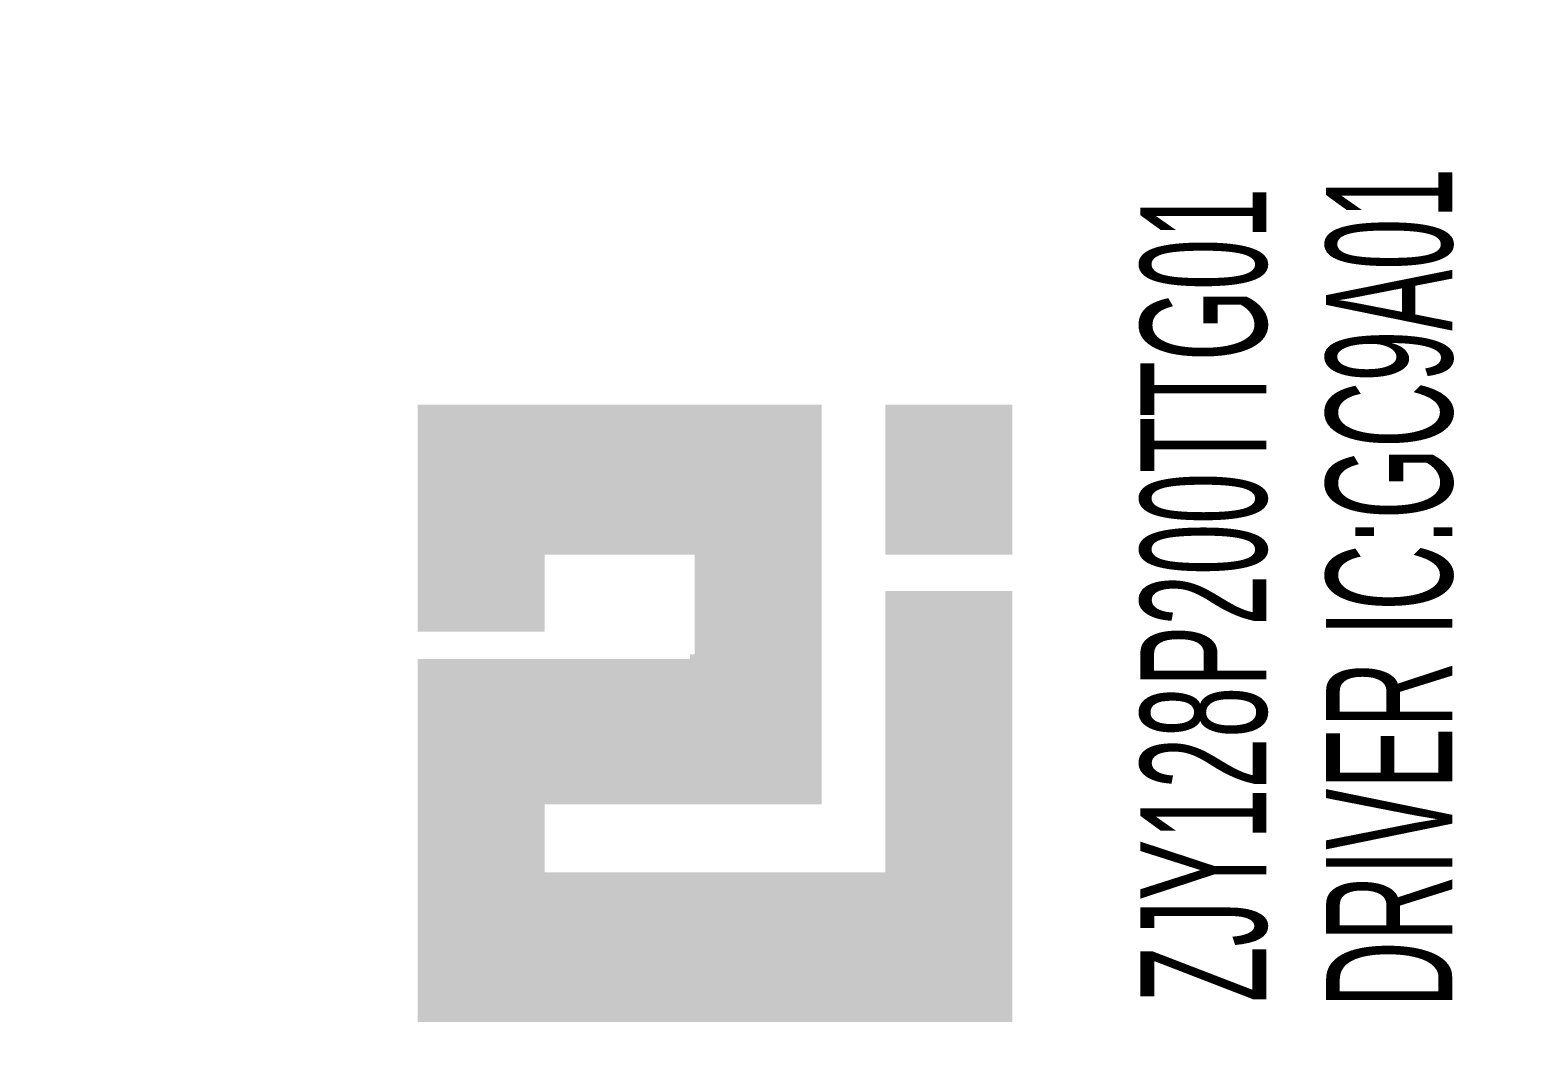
# Model space of a CAD drawing. Header units: millimetres. Extents: x 0 to 240, y 0 to 160.
# Drawn here: x 128.67 to 143.63, y 83.35 to 93.54 of the extents above; entities that cross this region are included whole.
import ezdxf

# ---------------------------------------------------------------- set-up
doc = ezdxf.new("R2010")
doc.units = ezdxf.units.MM
for name, color, linetype in [('BG_SILKSCREEN_TOP', 7, 'Continuous'), ('PG_ASSEMBLY_BOTTOM', 12, 'Continuous'), ('PG_SILKSCREEN_BOTTOM', 2, 'Continuous')]:
    doc.layers.add(name, color=color, linetype=linetype)
doc.styles.get("Standard").update_dxf_attribs({"font": 'arial.ttf'})

msp = doc.modelspace()

# ---------------------------------------------------------------- linework, layer by layer
at = {"layer": 'BG_SILKSCREEN_TOP', "lineweight": 0}
for points in [[(152.296, 95.189, 0.127, 0.127, 1), (118.636, 95.189, 0.127, 0.127, 1), (152.296, 95.189, 0.127, 0.127, 0)], [(132.581, 89.652, 0.229, 0.229, 0), (136.65, 89.652, 0.229, 0.229, 0)], [(137.29, 89.652, 0.229, 0.229, 0), (138.57, 89.652, 0.229, 0.229, 0)], [(132.581, 89.606, 0.229, 0.229, 0), (136.65, 89.606, 0.229, 0.229, 0)], [(132.581, 89.56, 0.229, 0.229, 0), (136.65, 89.56, 0.229, 0.229, 0)], [(132.581, 89.514, 0.229, 0.229, 0), (136.65, 89.514, 0.229, 0.229, 0)], [(137.29, 89.606, 0.229, 0.229, 0), (138.57, 89.606, 0.229, 0.229, 0)], [(137.29, 89.56, 0.229, 0.229, 0), (138.57, 89.56, 0.229, 0.229, 0)], [(137.29, 89.514, 0.229, 0.229, 0), (138.57, 89.514, 0.229, 0.229, 0)], [(132.581, 89.469, 0.229, 0.229, 0), (136.65, 89.469, 0.229, 0.229, 0)], [(132.581, 89.423, 0.229, 0.229, 0), (136.65, 89.423, 0.229, 0.229, 0)], [(132.581, 89.377, 0.229, 0.229, 0), (136.65, 89.377, 0.229, 0.229, 0)], [(132.581, 89.332, 0.229, 0.229, 0), (136.65, 89.332, 0.229, 0.229, 0)], [(137.29, 89.469, 0.229, 0.229, 0), (138.57, 89.469, 0.229, 0.229, 0)], [(137.29, 89.423, 0.229, 0.229, 0), (138.57, 89.423, 0.229, 0.229, 0)], [(137.29, 89.377, 0.229, 0.229, 0), (138.57, 89.377, 0.229, 0.229, 0)], [(137.29, 89.332, 0.229, 0.229, 0), (138.57, 89.332, 0.229, 0.229, 0)], [(132.581, 89.286, 0.229, 0.229, 0), (136.65, 89.286, 0.229, 0.229, 0)], [(132.581, 89.24, 0.229, 0.229, 0), (136.65, 89.24, 0.229, 0.229, 0)], [(132.581, 89.194, 0.229, 0.229, 0), (136.65, 89.194, 0.229, 0.229, 0)], [(137.29, 89.286, 0.229, 0.229, 0), (138.57, 89.286, 0.229, 0.229, 0)], [(137.29, 89.24, 0.229, 0.229, 0), (138.57, 89.24, 0.229, 0.229, 0)], [(137.29, 89.194, 0.229, 0.229, 0), (138.57, 89.194, 0.229, 0.229, 0)], [(132.581, 89.149, 0.229, 0.229, 0), (136.65, 89.149, 0.229, 0.229, 0)], [(132.581, 89.103, 0.229, 0.229, 0), (136.65, 89.103, 0.229, 0.229, 0)], [(132.581, 89.057, 0.229, 0.229, 0), (136.65, 89.057, 0.229, 0.229, 0)], [(137.29, 89.149, 0.229, 0.229, 0), (138.57, 89.149, 0.229, 0.229, 0)], [(137.29, 89.103, 0.229, 0.229, 0), (138.57, 89.103, 0.229, 0.229, 0)], [(137.29, 89.057, 0.229, 0.229, 0), (138.57, 89.057, 0.229, 0.229, 0)], [(132.581, 89.011, 0.229, 0.229, 0), (136.65, 89.011, 0.229, 0.229, 0)], [(132.581, 88.966, 0.229, 0.229, 0), (136.65, 88.966, 0.229, 0.229, 0)], [(132.581, 88.92, 0.229, 0.229, 0), (136.65, 88.92, 0.229, 0.229, 0)], [(132.581, 88.874, 0.229, 0.229, 0), (136.65, 88.874, 0.229, 0.229, 0)], [(137.29, 89.011, 0.229, 0.229, 0), (138.57, 89.011, 0.229, 0.229, 0)], [(137.29, 88.966, 0.229, 0.229, 0), (138.57, 88.966, 0.229, 0.229, 0)], [(137.29, 88.92, 0.229, 0.229, 0), (138.57, 88.92, 0.229, 0.229, 0)], [(137.29, 88.874, 0.229, 0.229, 0), (138.57, 88.874, 0.229, 0.229, 0)], [(132.581, 88.829, 0.229, 0.229, 0), (136.65, 88.829, 0.229, 0.229, 0)], [(132.581, 88.783, 0.229, 0.229, 0), (136.65, 88.783, 0.229, 0.229, 0)], [(132.581, 88.737, 0.229, 0.229, 0), (136.65, 88.737, 0.229, 0.229, 0)], [(137.29, 88.829, 0.229, 0.229, 0), (138.57, 88.829, 0.229, 0.229, 0)], [(137.29, 88.783, 0.229, 0.229, 0), (138.57, 88.783, 0.229, 0.229, 0)], [(137.29, 88.737, 0.229, 0.229, 0), (138.57, 88.737, 0.229, 0.229, 0)], [(132.581, 88.691, 0.229, 0.229, 0), (136.65, 88.691, 0.229, 0.229, 0)], [(132.581, 88.646, 0.229, 0.229, 0), (136.65, 88.646, 0.229, 0.229, 0)], [(132.581, 88.6, 0.229, 0.229, 0), (136.65, 88.6, 0.229, 0.229, 0)], [(137.29, 88.691, 0.229, 0.229, 0), (138.57, 88.691, 0.229, 0.229, 0)], [(137.29, 88.646, 0.229, 0.229, 0), (138.57, 88.646, 0.229, 0.229, 0)], [(137.29, 88.6, 0.229, 0.229, 0), (138.57, 88.6, 0.229, 0.229, 0)], [(132.581, 88.554, 0.229, 0.229, 0), (136.65, 88.554, 0.229, 0.229, 0)], [(132.581, 88.509, 0.229, 0.229, 0), (136.65, 88.509, 0.229, 0.229, 0)], [(132.581, 88.463, 0.229, 0.229, 0), (136.65, 88.463, 0.229, 0.229, 0)], [(137.29, 88.554, 0.229, 0.229, 0), (138.57, 88.554, 0.229, 0.229, 0)], [(137.29, 88.509, 0.229, 0.229, 0), (138.57, 88.509, 0.229, 0.229, 0)], [(137.29, 88.463, 0.229, 0.229, 0), (138.57, 88.463, 0.229, 0.229, 0)], [(132.581, 88.417, 0.229, 0.229, 0), (136.65, 88.417, 0.229, 0.229, 0)], [(132.581, 88.371, 0.229, 0.229, 0), (136.65, 88.371, 0.229, 0.229, 0)], [(132.581, 88.326, 0.229, 0.229, 0), (133.861, 88.326, 0.229, 0.229, 0)], [(132.581, 88.28, 0.229, 0.229, 0), (133.861, 88.28, 0.229, 0.229, 0)], [(135.37, 88.326, 0.229, 0.229, 0), (136.65, 88.326, 0.229, 0.229, 0)], [(135.37, 88.28, 0.229, 0.229, 0), (136.65, 88.28, 0.229, 0.229, 0)], [(137.29, 88.417, 0.229, 0.229, 0), (138.57, 88.417, 0.229, 0.229, 0)], [(137.29, 88.371, 0.229, 0.229, 0), (138.57, 88.371, 0.229, 0.229, 0)], [(132.581, 88.234, 0.229, 0.229, 0), (133.861, 88.234, 0.229, 0.229, 0)], [(132.581, 88.189, 0.229, 0.229, 0), (133.861, 88.189, 0.229, 0.229, 0)], [(132.581, 88.143, 0.229, 0.229, 0), (133.861, 88.143, 0.229, 0.229, 0)], [(135.37, 88.234, 0.229, 0.229, 0), (136.65, 88.234, 0.229, 0.229, 0)], [(135.37, 88.189, 0.229, 0.229, 0), (136.65, 88.189, 0.229, 0.229, 0)], [(135.37, 88.143, 0.229, 0.229, 0), (136.65, 88.143, 0.229, 0.229, 0)], [(132.581, 88.097, 0.229, 0.229, 0), (133.861, 88.097, 0.229, 0.229, 0)], [(132.581, 88.051, 0.229, 0.229, 0), (133.861, 88.051, 0.229, 0.229, 0)], [(132.581, 88.006, 0.229, 0.229, 0), (133.861, 88.006, 0.229, 0.229, 0)], [(135.37, 88.097, 0.229, 0.229, 0), (136.65, 88.097, 0.229, 0.229, 0)], [(135.37, 88.051, 0.229, 0.229, 0), (136.65, 88.051, 0.229, 0.229, 0)], [(135.37, 88.006, 0.229, 0.229, 0), (136.65, 88.006, 0.229, 0.229, 0)], [(132.581, 87.96, 0.229, 0.229, 0), (133.861, 87.96, 0.229, 0.229, 0)], [(132.581, 87.914, 0.229, 0.229, 0), (133.861, 87.914, 0.229, 0.229, 0)], [(132.581, 87.868, 0.229, 0.229, 0), (133.861, 87.868, 0.229, 0.229, 0)], [(135.37, 87.96, 0.229, 0.229, 0), (136.65, 87.96, 0.229, 0.229, 0)], [(135.37, 87.914, 0.229, 0.229, 0), (136.65, 87.914, 0.229, 0.229, 0)], [(135.37, 87.868, 0.229, 0.229, 0), (136.65, 87.868, 0.229, 0.229, 0)], [(132.581, 87.823, 0.229, 0.229, 0), (133.861, 87.823, 0.229, 0.229, 0)], [(132.581, 87.777, 0.229, 0.229, 0), (133.861, 87.777, 0.229, 0.229, 0)], [(132.581, 87.731, 0.229, 0.229, 0), (133.861, 87.731, 0.229, 0.229, 0)], [(132.581, 87.686, 0.229, 0.229, 0), (133.861, 87.686, 0.229, 0.229, 0)], [(135.37, 87.823, 0.229, 0.229, 0), (136.65, 87.823, 0.229, 0.229, 0)], [(135.37, 87.777, 0.229, 0.229, 0), (136.65, 87.777, 0.229, 0.229, 0)], [(135.37, 87.731, 0.229, 0.229, 0), (136.65, 87.731, 0.229, 0.229, 0)], [(135.37, 87.686, 0.229, 0.229, 0), (136.65, 87.686, 0.229, 0.229, 0)], [(137.29, 87.777, 0.229, 0.229, 0), (138.57, 87.777, 0.229, 0.229, 0)], [(137.29, 87.731, 0.229, 0.229, 0), (138.57, 87.731, 0.229, 0.229, 0)], [(137.29, 87.686, 0.229, 0.229, 0), (138.57, 87.686, 0.229, 0.229, 0)], [(132.581, 87.64, 0.229, 0.229, 0), (133.861, 87.64, 0.229, 0.229, 0)], [(132.581, 87.594, 0.229, 0.229, 0), (133.861, 87.594, 0.229, 0.229, 0)], [(135.37, 87.64, 0.229, 0.229, 0), (136.65, 87.64, 0.229, 0.229, 0)], [(135.37, 87.594, 0.229, 0.229, 0), (136.65, 87.594, 0.229, 0.229, 0)], [(135.37, 87.548, 0.229, 0.229, 0), (136.65, 87.548, 0.229, 0.229, 0)], [(137.29, 87.64, 0.229, 0.229, 0), (138.57, 87.64, 0.229, 0.229, 0)], [(137.29, 87.594, 0.229, 0.229, 0), (138.57, 87.594, 0.229, 0.229, 0)], [(137.29, 87.548, 0.229, 0.229, 0), (138.57, 87.548, 0.229, 0.229, 0)], [(135.37, 87.503, 0.229, 0.229, 0), (136.65, 87.503, 0.229, 0.229, 0)], [(135.37, 87.457, 0.229, 0.229, 0), (136.65, 87.457, 0.229, 0.229, 0)], [(135.37, 87.411, 0.229, 0.229, 0), (136.65, 87.411, 0.229, 0.229, 0)], [(137.29, 87.503, 0.229, 0.229, 0), (138.57, 87.503, 0.229, 0.229, 0)], [(137.29, 87.457, 0.229, 0.229, 0), (138.57, 87.457, 0.229, 0.229, 0)], [(137.29, 87.411, 0.229, 0.229, 0), (138.57, 87.411, 0.229, 0.229, 0)], [(135.37, 87.366, 0.229, 0.229, 0), (136.65, 87.366, 0.229, 0.229, 0)], [(135.37, 87.32, 0.229, 0.229, 0), (136.65, 87.32, 0.229, 0.229, 0)], [(135.37, 87.274, 0.229, 0.229, 0), (136.65, 87.274, 0.229, 0.229, 0)], [(137.29, 87.366, 0.229, 0.229, 0), (138.57, 87.366, 0.229, 0.229, 0)], [(137.29, 87.32, 0.229, 0.229, 0), (138.57, 87.32, 0.229, 0.229, 0)], [(137.29, 87.274, 0.229, 0.229, 0), (138.57, 87.274, 0.229, 0.229, 0)], [(132.581, 87.091, 0.229, 0.229, 0), (136.65, 87.091, 0.229, 0.229, 0)], [(135.324, 87.137, 0.229, 0.229, 0), (136.65, 87.137, 0.229, 0.229, 0)], [(135.37, 87.228, 0.229, 0.229, 0), (136.65, 87.228, 0.229, 0.229, 0)], [(135.37, 87.183, 0.229, 0.229, 0), (136.65, 87.183, 0.229, 0.229, 0)], [(137.29, 87.228, 0.229, 0.229, 0), (138.57, 87.228, 0.229, 0.229, 0)], [(137.29, 87.183, 0.229, 0.229, 0), (138.57, 87.183, 0.229, 0.229, 0)], [(137.29, 87.137, 0.229, 0.229, 0), (138.57, 87.137, 0.229, 0.229, 0)], [(137.29, 87.091, 0.229, 0.229, 0), (138.57, 87.091, 0.229, 0.229, 0)], [(132.581, 87.046, 0.229, 0.229, 0), (136.65, 87.046, 0.229, 0.229, 0)], [(132.581, 87, 0.229, 0.229, 0), (136.65, 87, 0.229, 0.229, 0)], [(132.581, 86.954, 0.229, 0.229, 0), (136.65, 86.954, 0.229, 0.229, 0)], [(137.29, 87.046, 0.229, 0.229, 0), (138.57, 87.046, 0.229, 0.229, 0)], [(137.29, 87, 0.229, 0.229, 0), (138.57, 87, 0.229, 0.229, 0)], [(137.29, 86.954, 0.229, 0.229, 0), (138.57, 86.954, 0.229, 0.229, 0)], [(132.581, 86.908, 0.229, 0.229, 0), (136.65, 86.908, 0.229, 0.229, 0)], [(132.581, 86.863, 0.229, 0.229, 0), (136.65, 86.863, 0.229, 0.229, 0)], [(132.581, 86.817, 0.229, 0.229, 0), (136.65, 86.817, 0.229, 0.229, 0)], [(137.29, 86.908, 0.229, 0.229, 0), (138.57, 86.908, 0.229, 0.229, 0)], [(137.29, 86.863, 0.229, 0.229, 0), (138.57, 86.863, 0.229, 0.229, 0)], [(137.29, 86.817, 0.229, 0.229, 0), (138.57, 86.817, 0.229, 0.229, 0)], [(132.581, 86.771, 0.229, 0.229, 0), (136.65, 86.771, 0.229, 0.229, 0)], [(132.581, 86.725, 0.229, 0.229, 0), (136.65, 86.725, 0.229, 0.229, 0)], [(132.581, 86.68, 0.229, 0.229, 0), (136.65, 86.68, 0.229, 0.229, 0)], [(132.581, 86.634, 0.229, 0.229, 0), (136.65, 86.634, 0.229, 0.229, 0)], [(137.29, 86.771, 0.229, 0.229, 0), (138.57, 86.771, 0.229, 0.229, 0)], [(137.29, 86.725, 0.229, 0.229, 0), (138.57, 86.725, 0.229, 0.229, 0)], [(137.29, 86.68, 0.229, 0.229, 0), (138.57, 86.68, 0.229, 0.229, 0)], [(137.29, 86.634, 0.229, 0.229, 0), (138.57, 86.634, 0.229, 0.229, 0)], [(132.581, 86.588, 0.229, 0.229, 0), (136.65, 86.588, 0.229, 0.229, 0)], [(132.581, 86.543, 0.229, 0.229, 0), (136.65, 86.543, 0.229, 0.229, 0)], [(132.581, 86.497, 0.229, 0.229, 0), (136.65, 86.497, 0.229, 0.229, 0)], [(137.29, 86.588, 0.229, 0.229, 0), (138.57, 86.588, 0.229, 0.229, 0)], [(137.29, 86.543, 0.229, 0.229, 0), (138.57, 86.543, 0.229, 0.229, 0)], [(137.29, 86.497, 0.229, 0.229, 0), (138.57, 86.497, 0.229, 0.229, 0)], [(132.581, 86.451, 0.229, 0.229, 0), (136.65, 86.451, 0.229, 0.229, 0)], [(132.581, 86.405, 0.229, 0.229, 0), (136.65, 86.405, 0.229, 0.229, 0)], [(132.581, 86.36, 0.229, 0.229, 0), (136.65, 86.36, 0.229, 0.229, 0)], [(137.29, 86.451, 0.229, 0.229, 0), (138.57, 86.451, 0.229, 0.229, 0)], [(137.29, 86.405, 0.229, 0.229, 0), (138.57, 86.405, 0.229, 0.229, 0)], [(137.29, 86.36, 0.229, 0.229, 0), (138.57, 86.36, 0.229, 0.229, 0)], [(132.581, 86.314, 0.229, 0.229, 0), (136.65, 86.314, 0.229, 0.229, 0)], [(132.581, 86.268, 0.229, 0.229, 0), (136.65, 86.268, 0.229, 0.229, 0)], [(132.581, 86.223, 0.229, 0.229, 0), (136.65, 86.223, 0.229, 0.229, 0)], [(137.29, 86.314, 0.229, 0.229, 0), (138.57, 86.314, 0.229, 0.229, 0)], [(137.29, 86.268, 0.229, 0.229, 0), (138.57, 86.268, 0.229, 0.229, 0)], [(137.29, 86.223, 0.229, 0.229, 0), (138.57, 86.223, 0.229, 0.229, 0)], [(132.581, 86.177, 0.229, 0.229, 0), (136.65, 86.177, 0.229, 0.229, 0)], [(132.581, 86.131, 0.229, 0.229, 0), (136.65, 86.131, 0.229, 0.229, 0)], [(132.581, 86.085, 0.229, 0.229, 0), (136.65, 86.085, 0.229, 0.229, 0)], [(132.581, 86.04, 0.229, 0.229, 0), (136.65, 86.04, 0.229, 0.229, 0)], [(137.29, 86.177, 0.229, 0.229, 0), (138.57, 86.177, 0.229, 0.229, 0)], [(137.29, 86.131, 0.229, 0.229, 0), (138.57, 86.131, 0.229, 0.229, 0)], [(137.29, 86.085, 0.229, 0.229, 0), (138.57, 86.085, 0.229, 0.229, 0)], [(137.29, 86.04, 0.229, 0.229, 0), (138.57, 86.04, 0.229, 0.229, 0)], [(132.581, 85.994, 0.229, 0.229, 0), (136.65, 85.994, 0.229, 0.229, 0)], [(132.581, 85.948, 0.229, 0.229, 0), (136.65, 85.948, 0.229, 0.229, 0)], [(132.581, 85.903, 0.229, 0.229, 0), (136.65, 85.903, 0.229, 0.229, 0)], [(137.29, 85.994, 0.229, 0.229, 0), (138.57, 85.994, 0.229, 0.229, 0)], [(137.29, 85.948, 0.229, 0.229, 0), (138.57, 85.948, 0.229, 0.229, 0)], [(137.29, 85.903, 0.229, 0.229, 0), (138.57, 85.903, 0.229, 0.229, 0)], [(132.581, 85.857, 0.229, 0.229, 0), (136.65, 85.857, 0.229, 0.229, 0)], [(132.581, 85.811, 0.229, 0.229, 0), (133.861, 85.811, 0.229, 0.229, 0)], [(132.581, 85.765, 0.229, 0.229, 0), (133.861, 85.765, 0.229, 0.229, 0)], [(137.29, 85.857, 0.229, 0.229, 0), (138.57, 85.857, 0.229, 0.229, 0)], [(137.29, 85.811, 0.229, 0.229, 0), (138.57, 85.811, 0.229, 0.229, 0)], [(137.29, 85.765, 0.229, 0.229, 0), (138.57, 85.765, 0.229, 0.229, 0)], [(132.581, 85.72, 0.229, 0.229, 0), (133.861, 85.72, 0.229, 0.229, 0)], [(132.581, 85.674, 0.229, 0.229, 0), (133.861, 85.674, 0.229, 0.229, 0)], [(132.581, 85.628, 0.229, 0.229, 0), (133.861, 85.628, 0.229, 0.229, 0)], [(137.29, 85.72, 0.229, 0.229, 0), (138.57, 85.72, 0.229, 0.229, 0)], [(137.29, 85.674, 0.229, 0.229, 0), (138.57, 85.674, 0.229, 0.229, 0)], [(137.29, 85.628, 0.229, 0.229, 0), (138.57, 85.628, 0.229, 0.229, 0)], [(132.581, 85.582, 0.229, 0.229, 0), (133.861, 85.582, 0.229, 0.229, 0)], [(132.581, 85.537, 0.229, 0.229, 0), (133.861, 85.537, 0.229, 0.229, 0)], [(132.581, 85.491, 0.229, 0.229, 0), (133.861, 85.491, 0.229, 0.229, 0)], [(132.581, 85.445, 0.229, 0.229, 0), (133.861, 85.445, 0.229, 0.229, 0)], [(137.29, 85.582, 0.229, 0.229, 0), (138.57, 85.582, 0.229, 0.229, 0)], [(137.29, 85.537, 0.229, 0.229, 0), (138.57, 85.537, 0.229, 0.229, 0)], [(137.29, 85.491, 0.229, 0.229, 0), (138.57, 85.491, 0.229, 0.229, 0)], [(137.29, 85.445, 0.229, 0.229, 0), (138.57, 85.445, 0.229, 0.229, 0)], [(132.581, 85.4, 0.229, 0.229, 0), (133.861, 85.4, 0.229, 0.229, 0)], [(132.581, 85.354, 0.229, 0.229, 0), (133.861, 85.354, 0.229, 0.229, 0)], [(132.581, 85.308, 0.229, 0.229, 0), (133.861, 85.308, 0.229, 0.229, 0)], [(137.29, 85.4, 0.229, 0.229, 0), (138.57, 85.4, 0.229, 0.229, 0)], [(137.29, 85.354, 0.229, 0.229, 0), (138.57, 85.354, 0.229, 0.229, 0)], [(137.29, 85.308, 0.229, 0.229, 0), (138.57, 85.308, 0.229, 0.229, 0)], [(132.581, 85.262, 0.229, 0.229, 0), (133.861, 85.262, 0.229, 0.229, 0)], [(132.581, 85.217, 0.229, 0.229, 0), (133.861, 85.217, 0.229, 0.229, 0)], [(132.581, 85.171, 0.229, 0.229, 0), (133.861, 85.171, 0.229, 0.229, 0)], [(137.29, 85.262, 0.229, 0.229, 0), (138.57, 85.262, 0.229, 0.229, 0)], [(137.29, 85.217, 0.229, 0.229, 0), (138.57, 85.217, 0.229, 0.229, 0)], [(137.29, 85.171, 0.229, 0.229, 0), (138.57, 85.171, 0.229, 0.229, 0)], [(132.581, 85.125, 0.229, 0.229, 0), (133.861, 85.125, 0.229, 0.229, 0)], [(132.581, 85.08, 0.229, 0.229, 0), (133.861, 85.08, 0.229, 0.229, 0)], [(132.581, 85.034, 0.229, 0.229, 0), (133.861, 85.034, 0.229, 0.229, 0)], [(132.581, 84.988, 0.229, 0.229, 0), (133.861, 84.988, 0.229, 0.229, 0)], [(137.29, 85.125, 0.229, 0.229, 0), (138.57, 85.125, 0.229, 0.229, 0)], [(137.29, 85.08, 0.229, 0.229, 0), (138.57, 85.08, 0.229, 0.229, 0)], [(137.29, 85.034, 0.229, 0.229, 0), (138.57, 85.034, 0.229, 0.229, 0)], [(137.29, 84.988, 0.229, 0.229, 0), (138.57, 84.988, 0.229, 0.229, 0)], [(132.581, 84.942, 0.229, 0.229, 0), (138.57, 84.942, 0.229, 0.229, 0)], [(132.581, 84.897, 0.229, 0.229, 0), (138.57, 84.897, 0.229, 0.229, 0)], [(132.581, 84.851, 0.229, 0.229, 0), (138.57, 84.851, 0.229, 0.229, 0)], [(132.581, 84.805, 0.229, 0.229, 0), (138.57, 84.805, 0.229, 0.229, 0)], [(132.581, 84.76, 0.229, 0.229, 0), (138.57, 84.76, 0.229, 0.229, 0)], [(132.581, 84.714, 0.229, 0.229, 0), (138.57, 84.714, 0.229, 0.229, 0)], [(132.581, 84.668, 0.229, 0.229, 0), (138.57, 84.668, 0.229, 0.229, 0)], [(132.581, 84.622, 0.229, 0.229, 0), (138.57, 84.622, 0.229, 0.229, 0)], [(132.581, 84.577, 0.229, 0.229, 0), (138.57, 84.577, 0.229, 0.229, 0)], [(132.581, 84.531, 0.229, 0.229, 0), (138.57, 84.531, 0.229, 0.229, 0)], [(132.581, 84.485, 0.229, 0.229, 0), (138.57, 84.485, 0.229, 0.229, 0)], [(132.581, 84.439, 0.229, 0.229, 0), (138.57, 84.439, 0.229, 0.229, 0)], [(132.581, 84.394, 0.229, 0.229, 0), (138.57, 84.394, 0.229, 0.229, 0)], [(132.581, 84.348, 0.229, 0.229, 0), (138.57, 84.348, 0.229, 0.229, 0)], [(132.581, 84.302, 0.229, 0.229, 0), (138.57, 84.302, 0.229, 0.229, 0)], [(132.581, 84.257, 0.229, 0.229, 0), (138.57, 84.257, 0.229, 0.229, 0)], [(132.581, 84.211, 0.229, 0.229, 0), (138.57, 84.211, 0.229, 0.229, 0)], [(132.581, 84.165, 0.229, 0.229, 0), (138.57, 84.165, 0.229, 0.229, 0)], [(132.581, 84.119, 0.229, 0.229, 0), (138.57, 84.119, 0.229, 0.229, 0)], [(132.581, 84.074, 0.229, 0.229, 0), (138.57, 84.074, 0.229, 0.229, 0)], [(132.581, 84.028, 0.229, 0.229, 0), (138.57, 84.028, 0.229, 0.229, 0)], [(132.581, 83.982, 0.229, 0.229, 0), (138.57, 83.982, 0.229, 0.229, 0)], [(132.581, 83.937, 0.229, 0.229, 0), (138.57, 83.937, 0.229, 0.229, 0)], [(132.581, 83.891, 0.229, 0.229, 0), (138.57, 83.891, 0.229, 0.229, 0)], [(132.581, 83.845, 0.229, 0.229, 0), (138.57, 83.845, 0.229, 0.229, 0)], [(132.581, 83.799, 0.229, 0.229, 0), (138.57, 83.799, 0.229, 0.229, 0)], [(132.581, 83.754, 0.229, 0.229, 0), (138.57, 83.754, 0.229, 0.229, 0)], [(132.581, 83.708, 0.229, 0.229, 0), (138.57, 83.708, 0.229, 0.229, 0)], [(132.581, 83.662, 0.229, 0.229, 0), (138.57, 83.662, 0.229, 0.229, 0)]]:
    msp.add_lwpolyline(points, format="xyseb", dxfattribs=at)
at = {"layer": 'PG_ASSEMBLY_BOTTOM', "lineweight": 0}
msp.add_lwpolyline([(151.659, 95.158, 1), (119.259, 95.158, 1)], format="xyb", close=True, dxfattribs=at)
at = {"layer": 'PG_SILKSCREEN_BOTTOM', "lineweight": 0}
for points in [[(151.564, 87.576, 0.600009), (132.783, 112.755)], [(132.783, 112.755, 0.501661), (119.355, 87.576)], [(132.814, 112.558, 0.501661), (119.536, 87.661)], [(152.909, 95.158, 1), (118.009, 95.158, 1), (152.909, 95.158)], [(151.383, 87.661, 0.501661), (138.105, 112.558)], [(132.832, 112.328, 0.501372), (119.743, 87.759)], [(151.174, 87.759, 0.501385), (138.085, 112.328)], [(151.959, 95.158, 1), (118.959, 95.158, 1), (151.959, 95.158)], [(151.659, 95.158, 1), (119.259, 95.158, 1), (151.659, 95.158)], [(119.745, 87.754, 0.185592), (129.423, 78.008)], [(141.494, 78.008, 0.185592), (151.172, 87.754)], [(143.522, 78.798, 0.156636), (151.383, 87.661)]]:
    msp.add_lwpolyline(points, format="xyb", dxfattribs=at)

# ---------------------------------------------------------------- texts
at = {"layer": 'BG_SILKSCREEN_TOP', "lineweight": 0, "width": 0.52}
for s, p in [('DRIVER IC:GC9A01', (143.002, 83.695)), ('ZJY128P200TTG01', (141.131, 83.746))]:
    msp.add_text(s, height=1.27, rotation=90, dxfattribs=at).set_placement(p)

doc.saveas('drawing.dxf')
